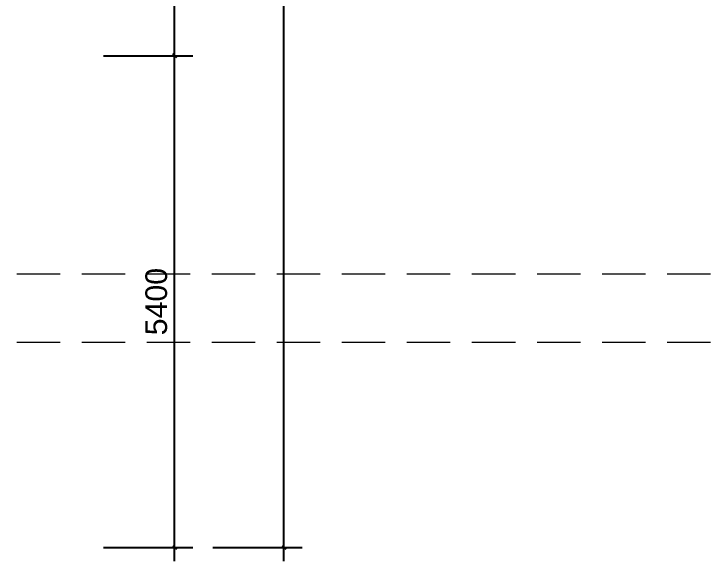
# Model space of a CAD drawing. Header units: millimetres. Extents: x -20510 to 108935, y -243239 to 20306.
# Drawn here: x 41434 to 49071, y -35150 to -29140 of the extents above; entities that cross this region are included whole.
import ezdxf

# ---------------------------------------------------------------- set-up
doc = ezdxf.new("R2010")
doc.units = ezdxf.units.MM
doc.linetypes.add('Hidden', pattern=[714.375, 476.25, -238.125])
doc.layers.add('A-ANNO-DIMS', color=1, linetype='Continuous', lineweight=9)
doc.layers.add('A-FLOR-LEVL', color=8, linetype='Continuous', lineweight=9)
doc.styles.add('Arial_5', font='arial.ttf', dxfattribs={"height": 238.125})
doc.dimstyles.new('SecretInternalLinAngDimStyle5p4736185', dxfattribs={"dimscale": 304.8, "dimtxt": 242.94927, "dimasz": 0.130208, "dimexe": 0.656168, "dimexo": 0.0625, "dimgap": 0.260417, "dimtad": 1, "dimdec": 0, "dimrnd": 100, "dimzin": 0, "dimdsep": 46, "dimtxsty": 'Arial_5', "dimblk1": 'OBLIQUE', "dimblk2": 'OBLIQUE', "dimsah": 1, "dimcen": 0.09, "dimdle": 0.492126, "dimazin": 0, "dimtfac": 1, "dimtdec": 4, "dimtix": 1, "dimtmove": 0, "dimatfit": 3, "dimfxl": 2.624672, "dimfxlon": 1, "dimtvp": 1, "dimtolj": 1, "dimtzin": 0, "dimarcsym": 2})

# ---------------------------------------------------------------- blocks, each defined once
blk = doc.blocks.new('_Oblique')
at = {"color": 0, "linetype": 'ByBlock', "lineweight": -2}
blk.add_line((-0.5, -0.5), (0.5, 0.5), dxfattribs=at)
blk = doc.blocks.new('DIMBLOCK85-02_MẶT BẰNG TẦNG 2')
at = {"layer": 'A-ANNO-DIMS', "color": 0, "lineweight": -2, "transparency": 16777216}
for p, q in [((44400, -35150), (44400, -19950)), ((43619.1, -20100), (44600, -20100)), ((43619.1, -35000), (44600, -35000))]:
    blk.add_line(p, q, dxfattribs=at)
at = {"layer": 'Defpoints', "color": 0, "transparency": 16777216}
for p in [(43600, -20100), (44400, -20100), (43600, -35000)]:
    blk.add_point(p, dxfattribs=at)
at = {"layer": 'A-ANNO-DIMS', "color": 0, "lineweight": -2, "transparency": 16777216, "xscale": 39.6875, "yscale": 39.6875, "zscale": 39.6875}
for p, rotation in [((44400, -20100), 90), ((44400, -35000), 270)]:
    blk.add_blockref('_Oblique', p, dxfattribs=dict(at, rotation=rotation))
at = {"layer": 'A-ANNO-DIMS', "color": 0, "transparency": 16777216, "insert": (44199, -27550), "char_height": 238.12, "width": 1098.878, "attachment_point": 5, "rotation": 90, "style": 'Arial_5'}
blk.add_mtext('\\A1;14900', dxfattribs=at)
blk = doc.blocks.new('DIMBLOCK86-02_MẶT BẰNG TẦNG 2')
at = {"layer": 'A-ANNO-DIMS', "color": 0, "lineweight": -2, "transparency": 16777216}
for p, q in [((43200, -35150), (43200, -29450)), ((42419.1, -29600), (43400, -29600)), ((42419.1, -35000), (43400, -35000))]:
    blk.add_line(p, q, dxfattribs=at)
at = {"layer": 'Defpoints', "color": 0, "transparency": 16777216}
for p in [(42400, -29600), (43200, -29600), (42400, -35000)]:
    blk.add_point(p, dxfattribs=at)
at = {"layer": 'A-ANNO-DIMS', "color": 0, "lineweight": -2, "transparency": 16777216, "xscale": 39.6875, "yscale": 39.6875, "zscale": 39.6875}
for p, rotation in [((43200, -29600), 90), ((43200, -35000), 270)]:
    blk.add_blockref('_Oblique', p, dxfattribs=dict(at, rotation=rotation))
at = {"layer": 'A-ANNO-DIMS', "color": 0, "transparency": 16777216, "insert": (42999, -32300), "char_height": 238.12, "width": 879.103, "attachment_point": 5, "rotation": 90, "style": 'Arial_5'}
blk.add_mtext('\\A1;5400', dxfattribs=at)
blk = doc.blocks.new('DIMBLOCK87-02_MẶT BẰNG TẦNG 2')
at = {"layer": 'A-ANNO-DIMS', "color": 0, "lineweight": -2, "transparency": 16777216}
for p, q in [((43200, -29750), (43200, -27050)), ((42419.1, -27200), (43400, -27200)), ((42419.1, -29600), (43400, -29600))]:
    blk.add_line(p, q, dxfattribs=at)
at = {"layer": 'Defpoints', "color": 0, "transparency": 16777216}
for p in [(42400, -27200), (43200, -27200), (42400, -29600)]:
    blk.add_point(p, dxfattribs=at)
at = {"layer": 'A-ANNO-DIMS', "color": 0, "lineweight": -2, "transparency": 16777216, "xscale": 39.6875, "yscale": 39.6875, "zscale": 39.6875}
for p, rotation in [((43200, -27200), 90), ((43200, -29600), 270)]:
    blk.add_blockref('_Oblique', p, dxfattribs=dict(at, rotation=rotation))
at = {"layer": 'A-ANNO-DIMS', "color": 0, "transparency": 16777216, "insert": (42999, -28400), "char_height": 238.12, "width": 879.103, "attachment_point": 5, "rotation": 90, "style": 'Arial_5'}
blk.add_mtext('\\A1;2400', dxfattribs=at)

msp = doc.modelspace()

# ---------------------------------------------------------------- linework, layer by layer
at = {"layer": 'A-FLOR-LEVL', "linetype": 'Hidden'}
for p, q in [((63373.4, -32000), (33822.7, -32000)), ((63373.4, -32750), (33822.7, -32750))]:
    msp.add_line(p, q, dxfattribs=at)

# ---------------------------------------------------------------- dimensions: what is measured, and where the dimension line sits
at = {"layer": 'A-ANNO-DIMS'}
for base, p1, p2, override, picture, middle in [((44400, -20100), (43600, -35000), (43600, -20100), {"dimpost": '<>', "dimfxl": 14900}, 'DIMBLOCK85-02_MẶT BẰNG TẦNG 2', (44199, -27550)), ((43200, -27200), (42400, -29600), (42400, -27200), {"dimpost": '<>', "dimfxl": 2400}, 'DIMBLOCK87-02_MẶT BẰNG TẦNG 2', (42999, -28400)), ((43200, -29600), (42400, -35000), (42400, -29600), {"dimpost": '<>', "dimfxl": 5400}, 'DIMBLOCK86-02_MẶT BẰNG TẦNG 2', (42999, -32300))]:
    dim = msp.add_linear_dim(base=base, p1=p1, p2=p2, angle=90, dimstyle='SecretInternalLinAngDimStyle5p4736185', override=override, dxfattribs=at)
    dim.commit()
    dim.dimension.update_dxf_attribs({"geometry": picture, "text_midpoint": middle})

doc.saveas('drawing.dxf')
